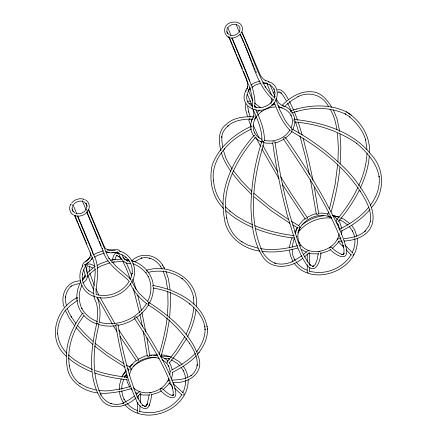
<?xml version="1.0" encoding="UTF-8"?>
<svg xmlns="http://www.w3.org/2000/svg" width="437" height="437" viewBox="0 0 437 437"><rect width="100%" height="100%" fill="white"/><g stroke="black" fill="none" stroke-linecap="round" stroke-linejoin="round"><path stroke-width="0.66" d="M307.238 264.751L307.227 272.213L308.205 272.825M307.238 262.042L307.249 253.897M309.691 271.388L309.696 267.318M309.696 265.286L309.713 253.078M207.395 328.761C208.001 338.205 203.391 347.197 197.557 354.331M193.962 304.239L193.482 297.209L193.596 297.805C192.367 290.168 187.986 283.176 181.879 278.478L182.393 278.839C172.599 271.699 159.98 269.476 148.252 272.371M196.36 306.413C199.316 279.434 170.135 262.883 146.319 270.312L147.045 271.339M119.252 389.635L119.476 385.084L121.267 378.721M121.754 389.105L121.934 385.467L123.66 379.387M126.746 377.47L126.856 375.17M153.387 287.284L153.13 292.419L151.699 298.252L149.438 303.316M169.9 374.711L170.053 371.614L169.567 368.615L168.469 365.785L168.638 366.184L166.989 363.65L164.798 361.481L162.132 359.706M172.495 372.22L172.353 375.093L171.501 378.573M185.681 380.141L185.474 384.385L184.272 389.285L182.688 392.825M188.183 379.567C188.981 409.775 144.833 427.594 124.802 404.7M250.701 126.692L250.833 124.021L251.657 120.667L253.105 117.416M294.926 120.628L294.762 123.961L292.976 129.483M289.665 247.899L289.791 245.337L291.058 240.175L292.173 237.684M292.08 249.123L292.757 255.093L294.44 259.447L294.276 259.048L295.363 260.714M292.184 247.08L293.429 240.902L294.724 238.001M341.947 230.605L341.516 234.718M366.998 153.179C366.594 164.421 363.333 175.368 358.733 185.572M369.292 156.025C368.522 167.196 364.971 177.996 360.274 188.096M137.824 402.335L137.196 412.326L138.174 412.894M138.037 399.003L138.245 395.671M139.698 411.649L140.075 405.651M140.244 402.985L140.79 394.327M337.899 161.947L338.364 147.952L337.446 133.181M247.61 86.99C248.216 81.429 245.304 76.328 243.436 71.318M167.355 315.814L168.027 304.01L167.742 291.184M193.81 307.304C192.919 316.672 190.1 325.827 186.031 334.289M337.675 164.645L335.103 184.43L329.493 208.82M343.886 241.06C354.926 240.481 367.954 236.33 371.947 224.875C374.64 216.594 372.204 207.613 368.227 200.173C360.918 186.643 351.659 174.079 340.155 163.815L340.827 147.782L340.019 134.066M293.932 121.011L293.97 119.629M167.142 317.792C165.738 330.23 162.684 342.428 159.134 354.402M169.594 317.901L170.49 303.906L170.299 292.091M339.882 167.437C338.413 182.519 335.332 197.426 331.082 211.956M96.888 322.555C97.604 315.973 98.161 309.172 96.287 302.721C90.388 291.719 96.364 279.642 94.933 268.001M99.401 322.069C100.461 313.722 100.423 305.031 97.052 297.16M270.885 103.553L271.907 98.052M273.207 104.913L273.431 103.088M169.37 319.818L166.442 336.129L160.925 356.947M318.354 253.099L317.12 259.709L315.219 264.56L313.247 266.368L313.892 265.98L312.231 266.308L312.985 266.373L309.86 264.718L310.412 265.21C298.832 251.1 295.663 232.107 289.829 215.244C283.466 191.297 278.478 166.978 275.07 142.435M320.905 252.619C320.895 259.578 315.749 275.976 307.025 265.166C296.712 250.723 293.036 232.741 287.551 216.14C281.133 191.996 276.108 167.475 272.672 142.724M196.082 309.598C194.776 319.097 191.87 328.406 187.44 336.916M149.285 394.332L147.209 403.974L147.466 403.296L146.832 404.968L147.089 404.285L145.707 406.301L146.34 405.897L144.374 406.366L145.128 406.415L142.664 405.186L143.227 405.673C136.311 398.375 134.083 388.001 130.674 378.835C125.233 361.164 120.978 343.121 118.11 324.855M151.754 394.442L150.738 400.445L149.416 404.793M247.473 87.788L247.724 86.302M249.937 87.356L249.543 89.022L248.32 90.213L248.702 89.896M293.194 235.822L293.309 235.122M298.231 231.206L300.181 227.087M122.955 375.378L123.081 374.673L126.173 371.445M124.66 376.421L125.31 375.252M131.499 368.801L130.843 369.97M85.952 210.246L86.073 209.596M239.186 32.442L239.307 31.792M256.164 115.832L255.301 118.547L254.023 119.082M112.249 260.201C113.057 257.655 113.451 253.706 116.542 253.028M114.838 259.802L115.679 257.18L116.947 255.224L116.308 255.629L117.132 255.432M72.389 206.581L72.056 208.859L72.629 210.984L72.466 210.579L74.836 212.945M88.897 209.033C90.159 205.608 88.558 201.468 85.313 199.791M129.314 375.552C131.564 362.502 146.837 354.544 159.123 358.416M227.147 29.132L226.847 31.158L227.36 33.054M242.082 31.349C243.234 28.203 241.759 24.401 238.782 22.85M167.939 381.386L168.589 380.217L169.9 380.179M274.441 97.32L275.086 92.983L273.988 88.919L274.152 89.323C272.005 85.215 267.264 83.15 262.774 83.216M295.472 233.62L296.341 230.075L297.613 227.224M339.194 233.795C336.168 251.182 308.626 258.917 299.214 242.715L299.383 243.114C291.539 225.361 316.066 209.066 331.421 217.834M96.714 323.522C91.098 348.038 87.018 378.021 101.734 400.155C110.752 411.162 127.063 406.82 135.874 397.899M98.942 324.62C93.354 347.437 91.005 373.083 101.018 395.004L100.674 394.453C103.056 398.691 106.781 402.373 111.544 403.75L110.878 403.531C114.98 404.788 119.503 404.711 123.474 403.04L122.863 403.285L129.614 399.505L134.208 396.064M337.359 239.957L338.014 238.788L341.04 238.76M353.599 254.077L352.949 255.246M327.63 215.031L328.558 211.923M247.588 87.1L247.124 88.148M261.839 141.495C254.973 162.471 251.373 184.43 250.936 206.488C251.45 223.454 253.192 241.765 262.571 256.388C271.53 270.716 291.342 267.974 302.666 258.316M263.964 142.828C253.487 177.815 247.249 217.528 262.55 252.029L262.205 251.472C265.199 256.666 269.591 261.299 275.37 263.282L274.709 263.069C280.565 265.013 286.983 263.992 292.544 261.588L291.938 261.834L301.923 255.803M184.212 393.906L183.562 395.075M148.957 302.661L148.307 303.83M92.486 257.098L90.262 260.982L84.8 264.986L85.33 264.527L85.018 265.139L85.133 264.445C86.624 270.743 90.475 279.183 82.598 283.029M115.745 325.265C120.219 350.851 125.583 376.727 136.437 400.461C137.688 405.585 146.548 413.167 149.29 405.121M149.033 405.804L149.673 404.116M245.66 103.766C244.338 107.917 246.599 112.227 247.495 116.269M70.663 204.412C68.467 208.012 69.816 213.174 73.602 215.097M86.034 209.41L86.865 206.035L86.286 203.904M82.921 265.674C75.727 277.003 81.888 293.265 94.933 296.707M80.741 281.931C75.317 291.654 75.322 304.562 82.265 313.537M81.899 285.372C78.409 292.692 78.392 301.546 82.003 308.839L81.834 308.435C85.122 314.564 90.792 319.212 97.32 321.534M239.274 31.606L239.962 29.607L239.853 27.629L239.126 26.286L237.553 25.007M130.1 279.593L131.209 277.118L132.154 273.267L132.083 273.649C133.006 267.466 130.532 260.993 125.67 257.043L125.998 257.273C121.978 254.148 116.952 252.422 111.867 252.357M131.613 282.16C138.802 270.831 132.64 254.569 119.601 251.128M147.755 301.049C151.672 293.462 152.027 284.099 148.176 276.408L148.345 276.812C145.057 270.678 139.392 266.029 132.859 263.713M246.031 90.492C238.105 104.006 255.814 115.237 267.368 108.152C279.068 104.214 281.597 85.242 268.416 81.615M122.021 377.033L123.021 374.782L126.238 370.03M124.452 377.617L126.364 374.187M128.21 370.571L128.964 368.888M168.857 378.453C163.782 391.683 144.357 397.856 133.536 387.919M291.047 127.757C292.916 123.764 292.899 118.957 290.938 114.997L291.102 115.395C288.688 110.79 283.821 107.95 278.773 107.191M340.172 238.793L340.68 237.652M352.26 252.368C354.341 248.134 355.385 243.256 354.757 238.564M357.963 187.255C352.342 199.212 344.848 210.263 336.288 220.303L336.993 221.22M148.727 302.491L148.072 303.66M253.127 117.362L253.979 114.286L253.138 109.49M329.443 248.161L330.421 247.085L331.126 247.118C334.518 250.013 338.009 253.334 342.417 254.52L341.668 254.46L343.843 254.077L343.198 254.471L344.116 253.138L343.837 253.837L344.017 249.74L343.132 245.425L343.318 246.102C329.422 207.482 306.359 172.866 283.449 139.07M359.219 190.357C353.648 201.419 346.678 211.792 338.642 221.215M130.892 367.965L130.242 369.134M184.889 336.512L175.652 351.004L166.885 362.104L167.573 363.021M294.838 232.276L297.286 227.726M299.531 226.279L298.875 227.448M291.637 129.62L291.916 129.112M186.544 338.626L177.728 352.255L169.294 362.956M251.362 126.255L251.177 127.276M273.584 92.999L274.562 91.541M88.258 210.476C85.696 214.922 79.96 217.227 75.044 215.714M82.424 279.254L85.466 275.113M246.96 89.115L247.577 88.198M129.215 281.33C122.644 292.293 108.398 298.023 96.091 294.462M131.253 282.701C124.174 294.511 108.818 300.689 95.556 296.854M253.449 116.908L254.137 115.892M256.798 116.308C253.17 120.945 251.92 127.62 254.662 132.99L254.492 132.591C256.126 135.568 258.748 138.026 261.905 139.316M273.507 99.423C269.864 105.71 261.834 109.141 254.798 107.202L254.984 102.05L254.591 97.38L252.466 87.766L231.823 37.904M146.597 303.36C137.234 319.13 116.772 327.357 99.139 322.184M148.831 304.409L145.614 309.161L141.102 313.99L136.371 317.737M289.906 130.046C284.777 138.469 273.797 142.883 264.281 140.206M129.926 367.277L134.039 362.295L136.131 360.634M292.145 131.073L290.43 133.613L285.301 138.398M169.643 382.462L167.863 385.09L163.077 389.629M181.787 394.556C173.429 408.579 155.222 415.898 139.518 411.321M298.597 225.585L302.786 220.505L305.452 218.396M297.712 232.992C305.348 222.564 318.802 216.703 331.645 218.107M339.046 241.038L337.233 243.715L332.36 248.342M351.113 254.651C342.892 268.438 324.986 275.638 309.543 271.137M83.751 315.924C73.023 329.973 66.73 348.207 69.357 365.927L69.237 365.327C70.412 372.548 74.093 379.474 80.129 383.768L79.61 383.402L86.826 387.362L96.189 390.137M370.292 205.275C376.541 197.12 380.419 186.692 379.076 176.335L379.141 176.974C376.956 163.056 366.665 151.912 356.357 143.057L356.778 143.396C338.544 130.816 316.83 123.895 294.849 121.983M371.466 207.641C384.822 192.58 385.243 169.135 370.953 154.419C352.883 131.384 322.511 122.36 294.467 119.454M197.262 350.949L196.896 351.397C201.632 344.919 205.346 337.146 205.046 328.941L205.106 329.58L204.806 326.373L204.86 327.013C203.331 317.546 196.885 309.614 189.587 303.764L190.008 304.108C179.443 295.521 166.661 290.141 153.234 288.087M198.748 352.856L199.114 352.402M368.855 207.1C361.186 216.479 350.927 223.471 340.188 228.901M369.964 209.481C362.229 218.751 352.009 225.7 341.297 231.113M248.85 89.754L248.183 90.951L248.298 90.262L252.908 100.947M291.747 130.647L292.238 130.073M255.323 137.568C236.543 159.39 220.745 188.434 226.765 218.079L226.634 217.484C228.141 227.338 233.566 236.597 242.065 241.972L241.541 241.628L247.937 245.097L258.152 248.249M195.323 353.282C188.637 360.541 179.968 365.643 171.315 370.205M196.333 355.707C189.609 362.819 181.033 367.888 172.44 372.406M228.207 27.236C229.938 25.111 232.784 23.969 235.505 24.341M71.581 203.058C74.454 199.518 79.485 197.824 83.877 199.174M73.58 204.445C75.525 202.058 78.726 200.774 81.779 201.195M238.651 32.524C236.92 34.649 234.074 35.79 231.353 35.419M240.65 33.911C224.181 48.715 216.304 19.299 237.466 22.287M85.341 210.443C83.396 212.83 80.195 214.114 77.141 213.693M85.461 261.916L90.268 257.213M250.423 88.684C247.009 92.081 245.507 97.631 247.768 102.061L247.599 101.663L248.746 103.427L252.127 106.169M88.618 262.151C85.313 265.521 83.205 269.94 82.38 274.567L82.451 274.185C81.528 280.368 84.002 286.841 88.864 290.791L88.536 290.561L93.66 293.533M87.274 273.185L89.077 271.251L93.813 267.51M86.99 277.02L90.814 272.928L95.255 269.411M256.896 112.517L259.786 109.987M257.557 115.346C261.921 110.135 268.629 107.12 275.386 106.961M129.396 366.648L132.4 364.021M125.184 375.957L126.954 374.116M227.022 28.487L227.672 27.318L231.091 35.495M240.924 33.004L241.574 31.835C250.128 49.955 255.798 69.51 265.428 87.11L265.122 86.63L270.11 93.436L274.939 98.314M70.701 204.598L71.231 204.079M72.318 205.811L72.968 204.642L76.901 214.043M87.69 210.809L88.34 209.64L107.141 254.733L109.25 258.688L108.95 258.218L116.018 266.204L128.56 277.074L131.176 280.248M281.996 105.454C289.851 97.67 300.066 90.727 311.663 91.792C320.911 91.989 327.258 99.953 331.721 107.196M284.17 106.808L292.042 100.291L298.602 96.326L297.996 96.572C309.664 90.962 322.763 95.162 328.69 106.819M307.632 250.893L303.202 254.826M309.336 252.69L304.452 257M71.46 285.869C68.003 288.682 66.08 293.069 65.37 297.395L65.484 296.707L65.566 301.459L66.473 305.905M299.531 228.256L300.061 227.786M82.964 279.844L82.44 280.303L84.636 277.681L85.122 276.474L85.007 277.162L84.98 274.25L83.707 269.618M136.246 394.3L138.802 392.093M136.896 397.009L140.485 393.906M247.276 87.995L247.648 87.684L246.157 89.334L245.922 91.284M283.274 138.289L284.924 137.169M250.909 85.018L254.383 82.833L260.015 81.047M251.761 87.389L255.437 84.964L260.294 83.429M91.311 259.545L92.797 258.371M302 225.006C308.107 219.855 315.842 216.566 323.79 215.752M133.006 366.583C139.381 361.104 147.597 357.706 156.004 357.275M131.87 260.736C140.911 251.69 156.796 254.345 162.788 265.494M134.58 261.823L141.79 257.912L141.173 258.158L145.74 257.415L150.099 258.316L149.432 258.103C154.195 259.376 158.172 262.632 160.8 266.75L160.45 266.188L162.176 268.979M136.038 316.607L134.383 317.721M306.408 219.003L307.533 218.287M137.628 360.853L138.748 360.132M77.393 297.542C55.597 308.107 46.469 339.412 66.468 356.352M77.551 300.377L70.308 305.665L65.195 310.532L65.561 310.084C60.705 316.945 57.198 325.33 57.706 333.873L57.646 333.234C58.105 340.745 61.497 347.89 66.746 353.243M94.184 267.291L94.824 266.887M112.369 260.07L113.757 259.725M113.713 261.9L114.341 261.517M149.629 393.049L151.016 392.71M284.23 139.119L277.714 142.2L274.545 142.959M93.458 254.924L96.604 253.121L103.487 250.762M94.343 257.267L97.68 255.361L104.383 253.094M97.287 265.406L100.237 263.719L107.944 260.867M97.413 268.067L101.291 265.849L109.78 262.877M307.009 217.386L313.455 214.381L316.322 213.693M135.257 318.491L129.942 321.528L123.556 324.057L117.624 325.483M137.764 359.471L144.516 356.281L147.799 355.494M330.782 249.478L327.701 251.237L320.381 253.597M161.444 390.793L158.505 392.475L151.415 394.769M318.693 251.849L320.092 251.537M70.941 286.328L72.93 285.285L79.25 283.482M250.8 126.539C233.904 134.296 218.669 147.422 212.158 165.23C208.859 180.29 212.153 197.584 223.673 208.476M251.33 129.041C241.197 134.044 231.37 140.315 224.208 149.208L224.563 148.755C217.036 157.599 211.699 168.873 213.551 180.738L213.48 180.099C214.103 188.942 217.189 197.699 223.203 204.319M247.801 101.515L248.779 101.133L250.767 101.204M140.151 393.568L140.714 393.349M369.489 152.835C370.483 136.06 360.378 120.306 346.333 111.806C328.777 103.482 308.276 104.809 290.25 110.922L290.998 111.927M291.534 112.997L296.996 111.359L296.614 111.468C312.635 106.994 330.356 106.983 345.601 114.15L345.083 113.8L349.873 117.001L349.343 116.652C356.652 122.895 363.092 130.734 365.742 140.124L365.605 139.518L366.965 149.541M295.98 109.201L296.362 109.086M297.499 245.643C285.525 248.964 272.819 250.647 260.468 248.626M297.755 248.019C286.131 251.248 273.841 252.952 261.812 251.324M130.226 386.543L121.579 388.815L121.989 388.712L110.714 390.547L105.546 390.929L98.544 390.536M131.209 388.722L122.125 391.11L113.336 392.639L105.301 393.376L99.98 393.202M110.577 260.239L113.216 259.605M111.637 262.429L119.738 261.457L124.053 261.747M150.689 355.521L152.01 355.205M272.95 141.943L274.381 141.725M316.781 214.654L318.212 214.43M147.793 356.592L149.225 356.368M117.477 324.374L116.04 324.609M80.452 280.887C66.795 280.543 59.754 295.379 64.206 307.053M344.263 238.651C351.763 237.843 359.667 236.22 365.37 230.894L364.846 231.359L368.883 225.913L370.412 221.166L370.297 221.854C372.204 210.574 365.84 200.108 360.05 190.974L360.35 191.455C343.406 165.623 317.928 146.532 291.353 131.433M277.435 89.765C283.291 88.7 285.945 95.676 288.518 99.592M277.992 92.18L279.319 92.032M272.322 104.82L274.878 104.601M272.633 143.221L266.308 143.183L263.342 142.495M318.141 213.365L321.512 213.081L327.99 213.928M107.185 250.084L110.561 249.8L115.221 250.111M106.246 252.646L109.376 252.378M113.882 259.551L121.83 259.179M318.464 253.848L311.783 253.81L308.664 253.089M116.297 325.696L110.315 326.199L103.766 325.756L98.221 324.478M149.115 355.281L152.426 355.002L157.56 355.549M153.338 355.095L157.325 354.757M149.432 395.043L142.877 394.999L139.813 394.289M263.702 141.856L262.943 141.91L261.965 141.293M253.941 116.772C244.267 116.537 233.44 117.329 226.126 124.458C217.828 130.576 218.604 141.916 220.92 150.776M130.472 263.587C123.797 264.603 120.355 257.721 118.137 252.662M171.861 380.114C178.547 379.846 185.872 379.376 191.477 375.317L190.953 375.776C194.312 373.045 196.705 369.068 197.251 364.753L197.136 365.436C197.956 357.275 193.657 349.737 189.423 343.1L189.729 343.575C178.793 327.826 164.29 314.684 147.941 304.72M173.145 382.457C185.818 383.713 201.583 375.645 199.611 361C193.591 335.321 170.261 316.525 149.246 302.628M339.194 241.142L342.242 241.12M249.347 103.547L251.313 103.94M252.662 119.115L249.035 119.077L249.62 119.082C241.869 119.438 233.538 120.65 227.677 126.227L228.201 125.769C224.771 128.724 221.974 132.673 221.75 137.338L221.865 136.655L221.854 140.638L222.695 147.225M249.03 116.723L249.614 116.728M160.887 356.068L169.616 356.51M164.301 358.635L169.004 358.766L168.338 358.553M260.955 111.249L261.659 111.282M271.475 105.022L272.235 105.066M124.452 259.354L128.882 260.053M161.264 354.92L163.88 355.101L169.425 356.379L171.67 357.34M129.56 261.14L126.768 260.785L127.435 260.998L125.075 259.589L123.136 257.071L123.48 257.628L121.983 254.798M294.183 235.625C280.729 233.992 267.351 230.894 254.815 225.678M294.516 238.16C281.308 236.625 268.198 233.62 255.809 228.753M127.413 377.322C116.537 376.049 105.65 374.148 95.261 370.609M127.085 379.775C116.078 378.491 105.06 376.557 94.545 372.974M260.031 251.062C242.715 249.024 226.24 236.073 224.328 217.976C218.167 187.386 234.745 157.538 254.23 135.175L254.935 136.087M97.462 392.896C83.265 391.175 68.784 381.556 67.041 366.37C63.911 347.399 71.155 327.963 82.801 313.105L83.478 314.023M153.043 285.53C175.942 289.381 204.674 303.551 207.455 329.4M98.598 323.489L97.2 323.118M278.566 91.967L279.959 92.273L281.444 93.294L280.893 92.797L282.641 94.845L286.355 100.8M333.513 215.812L338.97 217.074M117.296 253.078L119.186 253.826M116.384 255.377L119.268 256.814L118.706 256.328L121.601 259.573M332.065 215.086L339.216 217.211M330.716 217.167L328.105 216.381M263.058 141.206L263.773 141.424M236.16 24.275L236.827 24.494M230.031 35.266L230.698 35.484M228.977 37.156L229.643 37.374M282.084 105.683L282.744 105.896M282.362 108.005L280.079 107.147L278.063 105.71M327.985 215.168L328.646 215.386M308.178 250.685L308.839 250.904M83.625 199.272L84.292 199.485M82.571 201.162L83.238 201.375M75.683 213.513L76.349 213.726M74.629 215.403L75.295 215.621M132.061 260.829L133.159 261.648M131.892 260.9L133.061 261.692M97.806 323.664L96.823 323.129M139.354 391.88L140.015 392.098M262.036 140.861L262.391 140.993M252.859 227.519C243.059 223.422 233.746 217.932 225.929 210.694M92.344 369.522L80.037 363.415L74.055 359.547L68.462 354.953M91.568 371.86C83.243 368.396 75.224 363.955 68.363 358.061M282.843 105.623L286.082 107.01L288.939 108.911L290.818 110.78M262.211 142.129L259.512 140.976L256.656 139.075L254.776 137.207M340.838 217.872L343.946 219.205L349.687 223.465M339.238 219.871L342.712 221.357L347.77 225.039M306.326 252.209L301.606 249.478M307.167 270.246C302.797 268.575 298.755 265.696 296.089 261.829M132.58 260.911C143.593 264.369 152.579 274.261 153.316 286.022M96.981 324.068L91.989 321.932L87.034 318.633L83.407 315.033M172.79 357.821L178.935 361.508L182.147 364.693M168.535 358.684L169.709 359.187M171.479 359.941L177.406 363.469L179.973 366.015M161.133 356.592L166.328 359.52L167.95 361.131M135.841 392.716L137.518 393.431M137.693 410.665L134.159 409.152L129.997 406.383L127.003 403.411M105.77 251.543L110.96 252.963L117.285 252.04L117.979 252.258L117.313 252.04L118.487 253.225M252.482 224.7L244.769 221.007L236.98 216.386L229.84 211.033L230.272 211.382L225.279 206.657M292.566 129.286C309.8 138.753 325.855 150.317 340.155 163.815M299.028 225.792L291.206 221.215M292.73 225.006L297.805 227.934M124.086 363.753L106.59 352.359L94.884 343.089M126.369 365.103L130.373 367.462M125.119 367.227L107.999 356.346L94.403 345.94M127.407 368.577L129.128 369.593M289.933 223.329L271.59 210.984L254.241 196.934M92.862 267.941L88.848 266.166L89.601 266.22L88.984 266.592L89.629 266.188L89.175 268.362L89.377 271.361M288.212 219.325L269.613 206.422L253.777 193.187M229.305 34.752L227.196 32.649M281.548 105.153L278.73 102.886L276.135 98.647M332.655 215.676L335.671 217.681L337.735 219.735M84.084 201.943L86.455 204.308M351.222 115.073L346.333 111.806M262.856 81.948L265.035 83.068L267.04 83.281L266.373 83.068L267.133 83.658L266.794 83.101M254.514 102.968L260.709 107.846M95.124 266.619L91.841 264.532L89.006 263.817L87.722 264.603L87.067 266.073L86.701 268.225L86.908 271.268M254.979 106.257L256.546 107.442M145.92 272.371L146.368 272.721M299.88 244.971L300.623 245.976M148.367 301.989L138.748 292.921L135.077 287.661L131.745 281.128M146.887 303.95C139.998 298.455 133.755 291.894 130.324 283.64M160.8 390.602C167.114 397.894 179.416 403.291 174.827 387.745C165.934 362.344 151.12 339.445 136.502 317.011M330.509 249.729C335.611 255.694 349.605 262.637 346.164 247.845C341.936 231.168 332.978 216.168 325.259 200.938C313.072 179.203 299.837 158.057 285.487 137.682M92.873 344.585L82.713 334.9L75.912 327.318M251.75 194.656L240.213 183.027L232.074 173.019M173.123 383.61L183.54 393.12M169.119 383.271L172.593 386.439M174.576 388.253L182.016 395.048M92.857 341.297L84.292 333.027L77.54 325.505M251.832 191.39L241.819 181.18L233.336 170.698M349.212 226.47L352.714 231.32L352.544 230.916L354.227 235.27L354.544 237.247M130.854 388.733L132.072 389.941M340.991 240.989L342.422 242.453M344.804 244.9L352.899 253.214M338.462 241.885L343.706 247.266M346.088 249.707L351.326 255.088M292.173 129.101L287.191 123.349L285.055 120.153L279.691 109.649L275.791 99.609M290.195 130.554C282.406 122.742 277.976 112.331 274.163 102.171M273.294 100.117C254.607 83.134 251.636 55.499 239.979 34.326M120.137 251.406L118.777 250.04L117.258 249.554L110.889 250.483L109.206 250.264L105.787 248.724L104.257 246.943L104.601 247.5L88.558 209.421M129.008 281.253L127.025 278.992C117.575 270.935 106.349 262.921 102.722 250.341L86.739 212.125M75.951 323.517L71.084 316.541L71.389 317.027L68.614 311.849L67.151 308.107M74.798 325.947L69.084 317.786L65.326 310.275M122.999 257.273L124.086 258.813M307.342 217.713L291.965 194.809L280.701 176.854M305.305 219.101L282.236 184.059M138.529 359.531L118.869 329.968M136.491 360.918L119.973 336.299M134.459 318.393C148.984 340.592 163.525 363.311 172.56 388.389L172.369 387.712L173.287 392.24L173.003 395.239L173.281 394.535L172.566 395.649L173.21 395.245L172.167 395.654L172.921 395.709C168.491 394.84 165.301 390.968 161.848 388.384L160.499 388.761L160.292 390.148M283.1 105.765L283.493 106.366M232.194 169.092L227.726 161.87L225.842 157.965L223.345 150.284M230.873 171.38C226.923 165.601 223.225 159.5 221.428 152.677M291.293 111.244C293.227 113.778 294.527 116.799 294.822 119.984M351.949 225.71L354.675 229.895L356.843 236.198M338.462 220.625L340.024 223.017L341.701 228.322M336.375 221.859L338.063 224.443L337.894 224.039L339.008 226.934L339.505 229.993M253.952 136.197C251.996 133.656 250.98 130.521 250.669 127.358M292.992 261.517L290.343 255.405L289.54 250.456M294.014 263.085C312.63 288.398 359.946 269.645 357.242 238.673M183.294 366.211C185.659 369.369 187.282 373.138 187.779 377.055M181.197 367.43L183.409 370.827L183.245 370.423L184.955 374.853L185.605 378.868M169.13 362.502L170.599 364.758L172.2 369.642M129.713 387.198L127.227 381.96L126.796 379.289M126.206 402.422L123.993 399.025L124.163 399.429L122.453 394.999L121.803 390.984M123.764 403.111C121.257 399.762 119.885 395.665 119.421 391.541M237.881 22.598L238.214 23.134M163.848 267.209L164.705 268.76M116.821 331.333L113.418 325.822M162.438 264.926L164.192 267.761M102.247 248.178L102.597 248.735M269.154 82.429L267.783 81.047L265.095 80.605L265.762 80.818L262.877 78.633L260.436 75.475L241.896 31.939M278.97 178.744L261.932 149.033M114.86 323.446L100.177 297.559M112.495 324.281L97.282 297.302M330.039 108.999C333.944 115.308 335.791 122.622 336.954 129.882M277.468 171.495L262.79 145.401M123.07 261.916L126.424 268.689L130.324 278.943M289.458 101.335L293.779 110.326M287.601 103.11L291.337 110.916M275.119 96.795L269.869 84.275M260.796 141.528L261.359 142.626M260.403 146.149L256.142 137.66M98.833 294.953L95.807 288.781M126.348 262.774L131.674 275.376M259.086 138.097L253.17 125.031M333.409 110.026L336.998 118.635L339.696 131.488M93.736 290.108L90.606 282.985L88.066 275.845M271.53 95.02L267.029 83.713M255.809 109.78C260.288 119.427 264.582 129.723 264.423 140.556M247.271 94.305L250.516 101.548L252.269 106.628M254.252 67.751L255.066 69.576M255.607 70.794L256.421 72.618M94.294 285.454L89.765 273.152M165.945 271.361L168.376 278.73L170.102 289.72M163.099 270.896L165.951 279.21L167.551 288.857M236.089 24.368L239.247 31.917M240.301 34.436L243.72 42.613M244.245 43.869L245.037 45.754M245.561 47.016L251.614 61.48M252.138 62.742L253.717 66.517M232.145 38.014L245.829 70.723L249.664 81.091M226.863 31.693L227.65 33.583M228.966 36.724L232.386 44.902M232.91 46.158L235.805 53.079M236.33 54.335L237.122 56.226M237.646 57.482L242.382 68.8M228.644 36.621L250.062 88.34L252.144 97.746L252.57 108.491C257.246 118.613 262.124 129.336 261.96 140.736M85.936 203.156L87.247 206.286M82.238 200.627L86.165 210.022M86.952 211.901L90.361 220.046M90.885 221.302L91.672 223.181M92.196 224.432L98.221 238.842M77.688 215.922L91.923 249.811L93.021 253.591M77.469 216.14L93.458 254.361C99.849 265.57 97.183 279.003 96.02 291.102L96.178 294.003M72.154 209.006L73.203 211.513M74.771 215.272L77.655 222.165M78.179 223.422L78.966 225.301M79.49 226.552L80.277 228.431M80.801 229.687L85.521 240.967M86.045 242.218L86.832 244.097M74.558 215.496L93.207 259.922L94.785 266.035M100.035 243.283L101.078 245.834M251.078 126.331L248.708 120.011M99.215 241.235L99.833 242.77M294.265 111.43L297.553 120.213M251.007 119.296L251.641 121.044M294.298 118.4L294.707 119.541M298.176 122.065L302.186 134.896M295.532 121.874L299.181 133.34M250.193 116.843L248.56 111.424L248.746 112.107L247.659 106.338M132.968 279.145L136.109 289.452M254.531 105.596L254.995 107.109M133.34 288.611L139.463 312.586M303.103 138.163L308.686 160.128L312.979 180.235M299.919 135.831L305.25 156.113L309.412 174.795M137.633 295.046L141.501 310.663M141.905 312.444L145.849 332.044M139.867 314.345L142.418 326.69M87.039 271.88L87.302 273.098M310.39 179.602L316.312 214.125M90.355 252.794L90.574 255.11L90.688 254.427L89.918 256.978L88.17 259.682L88.695 259.223C86.34 261.157 81.61 262.653 82.735 266.575M314.29 187.129L318.611 213.169M143.287 331.393L147.302 356.035M146.881 337.927L149.683 355.707M207.143 326.122L207.204 326.756M339.937 229.272L339.991 229.922M77.103 297.925L77.158 298.575M170.463 370.893L170.517 371.543M296.838 236.166L296.881 236.788M152.606 285.672L152.65 286.295"/></g></svg>
